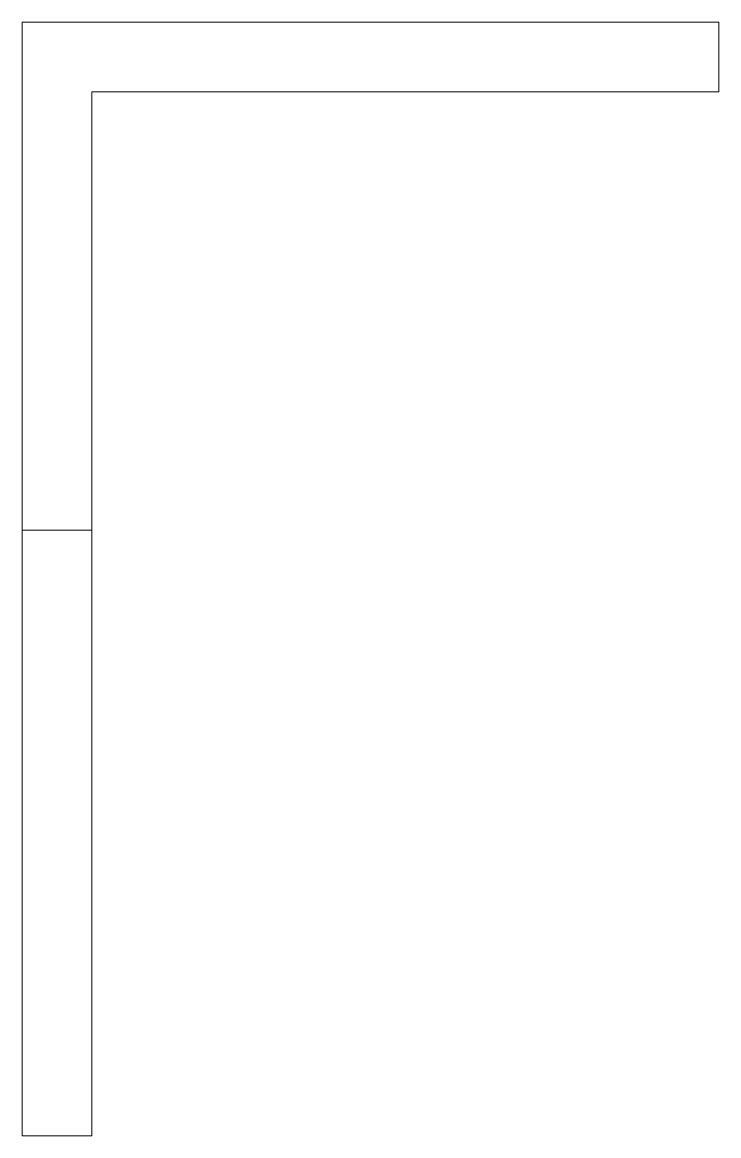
# Model space of a CAD drawing. Header units: millimetres. Extents: x 0 to 31.8, y -50.8 to 0.
import ezdxf

# ---------------------------------------------------------------- set-up
doc = ezdxf.new("R2010")
doc.units = ezdxf.units.MM

msp = doc.modelspace()

# ---------------------------------------------------------------- linework, layer by layer
at = {"color": 7, "linetype": 'Continuous', "lineweight": 15}
for p, q in [((31.75, 0), (0, 0)), ((0, -50.8), (0, 0)), ((31.75, -3.175), (31.75, 0)), ((3.175, -3.175), (31.75, -3.175)), ((3.175, -50.8), (3.175, -3.175)), ((0, -23.175), (3.175, -23.175)), ((0, -50.8), (3.175, -50.8))]:
    msp.add_line(p, q, dxfattribs=at)

doc.saveas('drawing.dxf')
